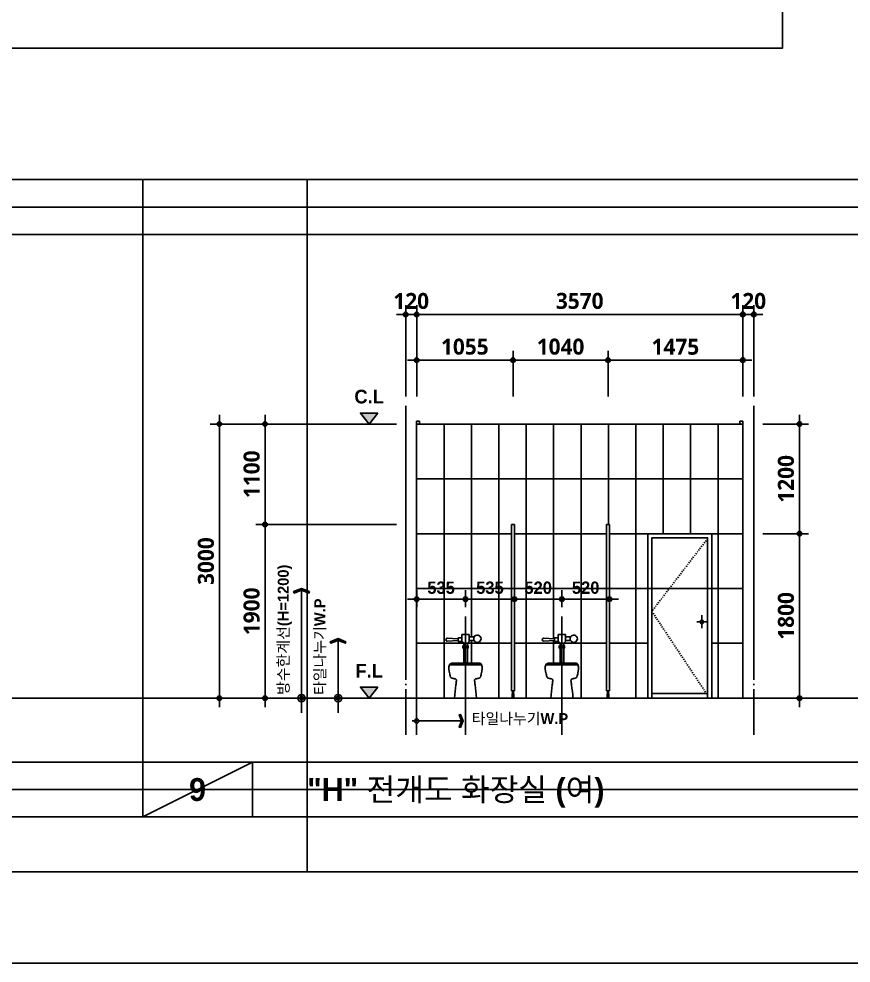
# Model space of a CAD drawing. Header units: millimetres. Extents: x 0 to 336000, y 0 to 30768.
# Drawn here: x 260838 to 269949, y 0 to 10334 of the extents above; entities that cross this region are included whole.
import ezdxf
from ezdxf.enums import TextEntityAlignment as Align

# ---------------------------------------------------------------- set-up
doc = ezdxf.new("R2010")
doc.units = ezdxf.units.MM
doc.header["$LTSCALE"] = 50
doc.linetypes.add('CEN', pattern=[62, 60, -1, 0, -1])
doc.linetypes.add('HID', pattern=[0.5, 0.25, -0.25])
doc.layers.get('Defpoints').update_dxf_attribs({"color": 153})
for name, color, linetype in [('A-ANNO-DIM', 4, 'Continuous'), ('A-ANNO-GRA1', 7, 'Continuous'), ('A-ANNO-SYMB', 7, 'Continuous'), ('A-ANNO-TEXT1', 7, 'Continuous'), ('A-CEN', 1, 'CEN'), ('A-FLOR-TOIL-ELE2', 4, 'Continuous'), ('A-FLOR-TOIL-TILE', 8, 'Continuous'), ('A-PS-HID', 5, 'HID'), ('A-SECT-DOOR', 8, 'Continuous'), ('A-ST-AXIS-DIM', 7, 'Continuous'), ('CEN', 1, 'Continuous'), ('DIM', 7, 'Continuous'), ('ELE2', 3, 'Continuous'), ('FUR', 4, 'Continuous'), ('HID', 7, 'HID')]:
    doc.layers.add(name, color=color, linetype=linetype)
doc.layers.add('G(그리드1)', color=185, linetype='Continuous', plot=False)
doc.layers.add('G(그리드2)', color=235, linetype='Continuous', plot=False)
doc.styles.add('2020음성 1차', font='나눔고딕Bold.ttf')
doc.styles.add('SH_진천_나눔', font='')
doc.styles.get("Standard").update_dxf_attribs({"font": 'arial.ttf'})
doc.styles.get('SH_진천_나눔').set_extended_font_data('NanumGothic', bold=True)
doc.dimstyles.new('SHP 50', dxfattribs={"dimscale": 50, "dimtxt": 3.5, "dimasz": 1, "dimexe": 2, "dimexo": 2, "dimgap": 1, "dimtad": 1, "dimdec": 0, "dimzin": 0, "dimdsep": 46, "dimtxsty": 'SH_진천_나눔', "dimblk": 'DIMDOT', "dimcen": 0.09, "dimclrd": 256, "dimclre": 256, "dimclrt": 3, "dimadec": 0, "dimazin": 1, "dimtfac": 1, "dimtdec": 0, "dimtix": 1, "dimtmove": 2, "dimatfit": 0, "dimldrblk": 'DIMDOT', "dimfxl": 1, "dimtolj": 1, "dimtzin": 0, "dimlwd": -1, "dimlwe": -1, "dimarcsym": 0})
doc.dimstyles.new('SHP 50내부', dxfattribs={"dimscale": 50, "dimtxt": 2.7, "dimasz": 1, "dimexe": 2, "dimexo": 2, "dimgap": 1, "dimtad": 1, "dimdec": 0, "dimzin": 0, "dimdsep": 46, "dimtxsty": '2020음성 1차', "dimblk": 'DIMDOT', "dimcen": 0.09, "dimclrd": 256, "dimclre": 256, "dimclrt": 3, "dimadec": 0, "dimazin": 1, "dimtfac": 1, "dimtdec": 0, "dimtix": 1, "dimtmove": 2, "dimatfit": 0, "dimldrblk": 'DIMDOT', "dimfxl": 1, "dimtolj": 1, "dimtzin": 0, "dimlwd": -1, "dimlwe": -1, "dimarcsym": 0})

# ---------------------------------------------------------------- blocks, each defined once
blk = doc.blocks.new('DIMDOT')
at = {"color": 0}
blk.add_line((-2, 0), (2, 0), dxfattribs=at)
for radius in [0.5, 0.25]:
    blk.add_circle((0, 0), radius, dxfattribs=at)
blk = doc.blocks.new('*D22672')
at = {"layer": 'A-ST-AXIS-DIM'}
for p, q in [((265073, 6200), (265073, 7200)), ((265193, 6200), (265193, 7200)), ((265023, 7100), (264973, 7100)), ((265193, 7100), (265073, 7100)), ((265243, 7100), (265293, 7100))]:
    blk.add_line(p, q, dxfattribs=at)
at = {"layer": 'Defpoints', "color": 0}
for p in [(265073, 7100), (265073, 6100), (265193, 6100)]:
    blk.add_point(p, dxfattribs=at)
at = {"layer": 'A-ST-AXIS-DIM', "linetype": 'ByBlock', "xscale": 50, "yscale": 50, "zscale": 50}
blk.add_blockref('DIMDOT', (265073, 7100), dxfattribs=at)
at = {"layer": 'A-ST-AXIS-DIM', "linetype": 'ByBlock', "xscale": 50, "yscale": 50, "zscale": 50, "rotation": 180}
blk.add_blockref('DIMDOT', (265193, 7100), dxfattribs=at)
at = {"layer": 'A-ST-AXIS-DIM', "color": 3, "insert": (265133, 7246), "char_height": 175, "attachment_point": 5, "style": 'SH_진천_나눔'}
blk.add_mtext('\\A1;120', dxfattribs=at)
blk = doc.blocks.new('*D22673')
at = {"layer": 'A-ST-AXIS-DIM'}
for p, q in [((265193, 6200), (265193, 7200)), ((268763, 6200), (268763, 7200)), ((265243, 7100), (268713, 7100))]:
    blk.add_line(p, q, dxfattribs=at)
at = {"layer": 'Defpoints', "color": 0}
for p in [(268763, 7100), (265193, 6100), (268763, 6100)]:
    blk.add_point(p, dxfattribs=at)
at = {"layer": 'A-ST-AXIS-DIM', "linetype": 'ByBlock', "xscale": 50, "yscale": 50, "zscale": 50, "rotation": 180}
blk.add_blockref('DIMDOT', (265193, 7100), dxfattribs=at)
at = {"layer": 'A-ST-AXIS-DIM', "linetype": 'ByBlock', "xscale": 50, "yscale": 50, "zscale": 50}
blk.add_blockref('DIMDOT', (268763, 7100), dxfattribs=at)
at = {"layer": 'A-ST-AXIS-DIM', "color": 3, "insert": (266978, 7247), "char_height": 175, "attachment_point": 5, "style": 'SH_진천_나눔'}
blk.add_mtext('\\A1;3570', dxfattribs=at)
blk = doc.blocks.new('*D22674')
at = {"layer": 'A-ST-AXIS-DIM'}
for p, q in [((268763, 6200), (268763, 7200)), ((268883, 6200), (268883, 7200)), ((268713, 7100), (268663, 7100)), ((268763, 7100), (268883, 7100)), ((268933, 7100), (268983, 7100))]:
    blk.add_line(p, q, dxfattribs=at)
at = {"layer": 'Defpoints', "color": 0}
for p in [(268883, 7100), (268763, 6100), (268883, 6100)]:
    blk.add_point(p, dxfattribs=at)
at = {"layer": 'A-ST-AXIS-DIM', "linetype": 'ByBlock', "xscale": 50, "yscale": 50, "zscale": 50}
blk.add_blockref('DIMDOT', (268763, 7100), dxfattribs=at)
at = {"layer": 'A-ST-AXIS-DIM', "linetype": 'ByBlock', "xscale": 50, "yscale": 50, "zscale": 50, "rotation": 180}
blk.add_blockref('DIMDOT', (268883, 7100), dxfattribs=at)
at = {"layer": 'A-ST-AXIS-DIM', "color": 3, "insert": (268823, 7246), "char_height": 175, "attachment_point": 5, "style": 'SH_진천_나눔'}
blk.add_mtext('\\A1;120', dxfattribs=at)
blk = doc.blocks.new('*D22675')
at = {"layer": 'A-ST-AXIS-DIM'}
for p, q in [((264973, 5900), (262933, 5900)), ((263033, 5850), (263033, 2950)), ((264973, 2900), (262933, 2900))]:
    blk.add_line(p, q, dxfattribs=at)
at = {"layer": 'Defpoints', "color": 0}
for p in [(265073, 5900), (263033, 2900), (265073, 2900)]:
    blk.add_point(p, dxfattribs=at)
at = {"layer": 'A-ST-AXIS-DIM', "linetype": 'ByBlock', "xscale": 50, "yscale": 50, "zscale": 50}
for p, rotation in [((263033, 5900), 90), ((263033, 2900), 270)]:
    blk.add_blockref('DIMDOT', p, dxfattribs=dict(at, rotation=rotation))
at = {"layer": 'A-ST-AXIS-DIM', "color": 3, "insert": (262886, 4400), "char_height": 175, "attachment_point": 5, "rotation": 90, "style": 'SH_진천_나눔'}
blk.add_mtext('\\A1;3000', dxfattribs=at)
blk = doc.blocks.new('*D22676')
at = {"layer": 'A-ST-AXIS-DIM'}
for p, q in [((264973, 5900), (263433, 5900)), ((263533, 4850), (263533, 5850)), ((264973, 4800), (263433, 4800))]:
    blk.add_line(p, q, dxfattribs=at)
at = {"layer": 'Defpoints', "color": 0}
for p in [(263533, 5900), (265073, 5900), (265073, 4800)]:
    blk.add_point(p, dxfattribs=at)
at = {"layer": 'A-ST-AXIS-DIM', "linetype": 'ByBlock', "xscale": 50, "yscale": 50, "zscale": 50}
for p, rotation in [((263533, 5900), 90), ((263533, 4800), 270)]:
    blk.add_blockref('DIMDOT', p, dxfattribs=dict(at, rotation=rotation))
at = {"layer": 'A-ST-AXIS-DIM', "color": 3, "insert": (263387, 5350), "char_height": 175, "attachment_point": 5, "rotation": 90, "style": 'SH_진천_나눔'}
blk.add_mtext('\\A1;1100', dxfattribs=at)
blk = doc.blocks.new('*D22677')
at = {"layer": 'A-ST-AXIS-DIM'}
for p, q in [((264973, 4800), (263433, 4800)), ((263533, 4750), (263533, 2950)), ((264973, 2900), (263433, 2900))]:
    blk.add_line(p, q, dxfattribs=at)
at = {"layer": 'Defpoints', "color": 0}
for p in [(265073, 4800), (263533, 2900), (265073, 2900)]:
    blk.add_point(p, dxfattribs=at)
at = {"layer": 'A-ST-AXIS-DIM', "linetype": 'ByBlock', "xscale": 50, "yscale": 50, "zscale": 50}
for p, rotation in [((263533, 4800), 90), ((263533, 2900), 270)]:
    blk.add_blockref('DIMDOT', p, dxfattribs=dict(at, rotation=rotation))
at = {"layer": 'A-ST-AXIS-DIM', "color": 3, "insert": (263386, 3850), "char_height": 175, "attachment_point": 5, "rotation": 90, "style": 'SH_진천_나눔'}
blk.add_mtext('\\A1;1900', dxfattribs=at)
blk = doc.blocks.new('*D22678')
at = {"layer": 'A-ST-AXIS-DIM'}
for p, q in [((268983, 4700), (269483, 4700)), ((269383, 2950), (269383, 4650)), ((268983, 2900), (269483, 2900))]:
    blk.add_line(p, q, dxfattribs=at)
at = {"layer": 'Defpoints', "color": 0}
for p in [(268883, 4700), (269383, 4700), (268883, 2900)]:
    blk.add_point(p, dxfattribs=at)
at = {"layer": 'A-ST-AXIS-DIM', "linetype": 'ByBlock', "xscale": 50, "yscale": 50, "zscale": 50}
for p, rotation in [((269383, 4700), 90), ((269383, 2900), 270)]:
    blk.add_blockref('DIMDOT', p, dxfattribs=dict(at, rotation=rotation))
at = {"layer": 'A-ST-AXIS-DIM', "color": 3, "insert": (269236, 3800), "char_height": 175, "attachment_point": 5, "rotation": 90, "style": 'SH_진천_나눔'}
blk.add_mtext('\\A1;1800', dxfattribs=at)
blk = doc.blocks.new('*D22679')
at = {"layer": 'A-ST-AXIS-DIM'}
for p, q in [((268983, 5900), (269483, 5900)), ((269383, 5850), (269383, 4750)), ((268983, 4700), (269483, 4700))]:
    blk.add_line(p, q, dxfattribs=at)
at = {"layer": 'Defpoints', "color": 0}
for p in [(268883, 5900), (268883, 4700), (269383, 4700)]:
    blk.add_point(p, dxfattribs=at)
at = {"layer": 'A-ST-AXIS-DIM', "linetype": 'ByBlock', "xscale": 50, "yscale": 50, "zscale": 50}
for p, rotation in [((269383, 5900), 90), ((269383, 4700), 270)]:
    blk.add_blockref('DIMDOT', p, dxfattribs=dict(at, rotation=rotation))
at = {"layer": 'A-ST-AXIS-DIM', "color": 3, "insert": (269236, 5300), "char_height": 175, "attachment_point": 5, "rotation": 90, "style": 'SH_진천_나눔'}
blk.add_mtext('\\A1;1200', dxfattribs=at)
blk = doc.blocks.new('*D22680')
at = {"layer": 'A-ST-AXIS-DIM'}
for p, q in [((265193, 6200), (265193, 6700)), ((266248, 6200), (266248, 6700)), ((266198, 6600), (265243, 6600))]:
    blk.add_line(p, q, dxfattribs=at)
at = {"layer": 'Defpoints', "color": 0}
for p in [(265193, 6600), (265193, 6100), (266248, 6100)]:
    blk.add_point(p, dxfattribs=at)
at = {"layer": 'A-ST-AXIS-DIM', "linetype": 'ByBlock', "xscale": 50, "yscale": 50, "zscale": 50, "rotation": 180}
blk.add_blockref('DIMDOT', (265193, 6600), dxfattribs=at)
at = {"layer": 'A-ST-AXIS-DIM', "linetype": 'ByBlock', "xscale": 50, "yscale": 50, "zscale": 50}
blk.add_blockref('DIMDOT', (266248, 6600), dxfattribs=at)
at = {"layer": 'A-ST-AXIS-DIM', "color": 3, "insert": (265720, 6746), "char_height": 175, "attachment_point": 5, "style": 'SH_진천_나눔'}
blk.add_mtext('\\A1;1055', dxfattribs=at)
blk = doc.blocks.new('*D22681')
at = {"layer": 'A-ST-AXIS-DIM'}
for p, q in [((267288, 6200), (267288, 6700)), ((268763, 6200), (268763, 6700)), ((268713, 6600), (267338, 6600))]:
    blk.add_line(p, q, dxfattribs=at)
at = {"layer": 'Defpoints', "color": 0}
for p in [(267288, 6600), (267288, 6100), (268763, 6100)]:
    blk.add_point(p, dxfattribs=at)
at = {"layer": 'A-ST-AXIS-DIM', "linetype": 'ByBlock', "xscale": 50, "yscale": 50, "zscale": 50, "rotation": 180}
blk.add_blockref('DIMDOT', (267288, 6600), dxfattribs=at)
at = {"layer": 'A-ST-AXIS-DIM', "linetype": 'ByBlock', "xscale": 50, "yscale": 50, "zscale": 50}
blk.add_blockref('DIMDOT', (268763, 6600), dxfattribs=at)
at = {"layer": 'A-ST-AXIS-DIM', "color": 3, "insert": (268025, 6745), "char_height": 175, "attachment_point": 5, "style": 'SH_진천_나눔'}
blk.add_mtext('\\A1;1475', dxfattribs=at)
blk = doc.blocks.new('ARROWX')
blk.add_lwpolyline([(-0.2, -0.5), (-0.293, -0.463), (-0.108, 0), (-0.293, 0.463), (-0.2, 0.5), (0, 0)], close=True)
for points in [[(-0.2, 0.5), (-0.293, 0.463), (0, 0), (-0.108, 0)], [(0, 0), (-0.108, 0), (-0.2, -0.5), (-0.293, -0.463)]]:
    blk.add_solid(points)
blk = doc.blocks.new('Z_DOT')
at = {"layer": 'DIM', "color": 0}
for p, q in [((0, -3), (0, 3)), ((-3, 0), (3, 0))]:
    blk.add_line(p, q, dxfattribs=at)
for radius in [0.75, 0.375]:
    blk.add_circle((0, 0), radius, dxfattribs=at)
blk = doc.blocks.new('*D22682')
at = {"layer": 'A-ST-AXIS-DIM'}
for p, q in [((266248, 6200), (266248, 6700)), ((267288, 6200), (267288, 6700)), ((266298, 6600), (267238, 6600))]:
    blk.add_line(p, q, dxfattribs=at)
at = {"layer": 'Defpoints', "color": 0}
for p in [(267288, 6600), (266248, 6100), (267288, 6100)]:
    blk.add_point(p, dxfattribs=at)
at = {"layer": 'A-ST-AXIS-DIM', "linetype": 'ByBlock', "xscale": 50, "yscale": 50, "zscale": 50, "rotation": 180}
blk.add_blockref('DIMDOT', (266248, 6600), dxfattribs=at)
at = {"layer": 'A-ST-AXIS-DIM', "linetype": 'ByBlock', "xscale": 50, "yscale": 50, "zscale": 50}
blk.add_blockref('DIMDOT', (267288, 6600), dxfattribs=at)
at = {"layer": 'A-ST-AXIS-DIM', "color": 3, "insert": (266768, 6746), "char_height": 175, "attachment_point": 5, "style": 'SH_진천_나눔'}
blk.add_mtext('\\A1;1040', dxfattribs=at)
blk = doc.blocks.new('_CIDOTB')
at = {"color": 0, "linetype": 'ByBlock'}
blk.add_line((2, 0), (-1, 0), dxfattribs=at)
blk.add_circle((0, 0), 0.5, dxfattribs=at)
blk = doc.blocks.new('*D22683')
at = {"layer": 'A-ANNO-DIM'}
for p, q in [((265193, 3895), (265193, 4083)), ((265728, 3895), (265728, 4083)), ((265243, 3983), (265678, 3983))]:
    blk.add_line(p, q, dxfattribs=at)
at = {"layer": 'Defpoints', "color": 0}
for p in [(265728, 3983), (265193, 3795), (265728, 3795)]:
    blk.add_point(p, dxfattribs=at)
at = {"layer": 'A-ANNO-DIM', "linetype": 'ByBlock', "xscale": 50, "yscale": 50, "zscale": 50, "rotation": 180}
blk.add_blockref('DIMDOT', (265193, 3983), dxfattribs=at)
at = {"layer": 'A-ANNO-DIM', "linetype": 'ByBlock', "xscale": 50, "yscale": 50, "zscale": 50}
blk.add_blockref('DIMDOT', (265728, 3983), dxfattribs=at)
at = {"layer": 'A-ANNO-DIM', "color": 3, "insert": (265460, 4108), "char_height": 135, "attachment_point": 5, "style": '2020음성 1차'}
blk.add_mtext('\\A1;535', dxfattribs=at)
blk = doc.blocks.new('*D22684')
at = {"layer": 'A-ANNO-DIM'}
for p, q in [((265728, 3895), (265728, 4083)), ((266263, 3895), (266263, 4083)), ((266213, 3983), (265778, 3983))]:
    blk.add_line(p, q, dxfattribs=at)
at = {"layer": 'Defpoints', "color": 0}
for p in [(265728, 3983), (265728, 3795), (266263, 3795)]:
    blk.add_point(p, dxfattribs=at)
at = {"layer": 'A-ANNO-DIM', "linetype": 'ByBlock', "xscale": 50, "yscale": 50, "zscale": 50, "rotation": 180}
blk.add_blockref('DIMDOT', (265728, 3983), dxfattribs=at)
at = {"layer": 'A-ANNO-DIM', "linetype": 'ByBlock', "xscale": 50, "yscale": 50, "zscale": 50}
blk.add_blockref('DIMDOT', (266263, 3983), dxfattribs=at)
at = {"layer": 'A-ANNO-DIM', "color": 3, "insert": (265995, 4108), "char_height": 135, "attachment_point": 5, "style": '2020음성 1차'}
blk.add_mtext('\\A1;535', dxfattribs=at)
blk = doc.blocks.new('*D22685')
at = {"layer": 'A-ANNO-DIM'}
for p, q in [((266263, 3895), (266263, 4083)), ((266783, 3895), (266783, 4083)), ((266313, 3983), (266733, 3983))]:
    blk.add_line(p, q, dxfattribs=at)
at = {"layer": 'Defpoints', "color": 0}
for p in [(266783, 3983), (266263, 3795), (266783, 3795)]:
    blk.add_point(p, dxfattribs=at)
at = {"layer": 'A-ANNO-DIM', "linetype": 'ByBlock', "xscale": 50, "yscale": 50, "zscale": 50, "rotation": 180}
blk.add_blockref('DIMDOT', (266263, 3983), dxfattribs=at)
at = {"layer": 'A-ANNO-DIM', "linetype": 'ByBlock', "xscale": 50, "yscale": 50, "zscale": 50}
blk.add_blockref('DIMDOT', (266783, 3983), dxfattribs=at)
at = {"layer": 'A-ANNO-DIM', "color": 3, "insert": (266523, 4108), "char_height": 135, "attachment_point": 5, "style": '2020음성 1차'}
blk.add_mtext('\\A1;520', dxfattribs=at)
blk = doc.blocks.new('*D22686')
at = {"layer": 'A-ANNO-DIM'}
for p, q in [((266783, 3895), (266783, 4083)), ((267303, 3895), (267303, 4083)), ((267253, 3983), (266833, 3983))]:
    blk.add_line(p, q, dxfattribs=at)
at = {"layer": 'Defpoints', "color": 0}
for p in [(266783, 3983), (266783, 3795), (267303, 3795)]:
    blk.add_point(p, dxfattribs=at)
at = {"layer": 'A-ANNO-DIM', "linetype": 'ByBlock', "xscale": 50, "yscale": 50, "zscale": 50, "rotation": 180}
blk.add_blockref('DIMDOT', (266783, 3983), dxfattribs=at)
at = {"layer": 'A-ANNO-DIM', "linetype": 'ByBlock', "xscale": 50, "yscale": 50, "zscale": 50}
blk.add_blockref('DIMDOT', (267303, 3983), dxfattribs=at)
at = {"layer": 'A-ANNO-DIM', "color": 3, "insert": (267043, 4108), "char_height": 135, "attachment_point": 5, "style": '2020음성 1차'}
blk.add_mtext('\\A1;520', dxfattribs=at)

msp = doc.modelspace()

# ---------------------------------------------------------------- hatches: boundary and pattern name
at = {"layer": 'A-ANNO-SYMB', "transparency": 33554687}
h = msp.add_hatch(color=256, dxfattribs=at)
h.dxf.hatch_style = 1
h.paths.add_polyline_path([(264768.1, 6020.5), (264577.1, 6020.5), (264672.6, 5900)])
h = msp.add_hatch(color=256, dxfattribs=at)
h.dxf.hatch_style = 1
h.paths.add_polyline_path([(264768.1, 3020.5), (264577.1, 3020.5), (264672.6, 2900)])

# ---------------------------------------------------------------- linework, layer by layer
at = {"layer": 'A-ANNO-GRA1'}
for p, q in [((287900, 8575), (253625.2, 8575)), ((262193.9, 8575), (262193.9, 1600)), ((287900, 7975), (253625.2, 7975)), ((287900, 2200), (253625.2, 2200)), ((263393.9, 2200), (263393.9, 1600))]:
    msp.add_line(p, q, dxfattribs=at)
msp.add_lwpolyline([(253625.2, 27100), (253625.2, 1600), (287900, 1600), (287900, 27100)], close=True, dxfattribs=at)
at = {"layer": 'A-ANNO-SYMB'}
for p, q in [((263932.6, 4081.4), (263932.6, 3001.4)), ((264332.6, 3525.4), (264332.6, 3062)), ((265678.7, 2650), (265292.6, 2650))]:
    msp.add_line(p, q, dxfattribs=at)
at = {"layer": 'A-ANNO-SYMB', "transparency": 33554687}
for points in [[(264768.1, 6020.5), (264577.1, 6020.5), (264672.6, 5900)], [(264768.1, 3020.5), (264577.1, 3020.5), (264672.6, 2900)]]:
    msp.add_lwpolyline(points, close=True, dxfattribs=at)
at = {"layer": 'A-CEN'}
for p, q in [((265072.6, 6100), (265072.6, 2500)), ((268882.6, 6100), (268882.6, 2500)), ((268385, 3735), (268260.1, 3735)), ((268314.9, 3809.4), (268314.9, 3664.7))]:
    msp.add_line(p, q, dxfattribs=at)
at = {"layer": 'A-FLOR-TOIL-ELE2'}
for p, q in [((265647.6, 3530), (265647.6, 3550)), ((265687.6, 3560), (265687.6, 3520)), ((265767.6, 3530), (265767.6, 3570)), ((266702.6, 3530), (266702.6, 3550)), ((266742.6, 3560), (266742.6, 3520)), ((266822.6, 3530), (266822.6, 3570)), ((265707.6, 3500), (265747.6, 3500)), ((265707.6, 3470), (265747.6, 3470)), ((265747.6, 3450), (265707.6, 3450)), ((266762.6, 3500), (266802.6, 3500)), ((266762.6, 3470), (266802.6, 3470)), ((266802.6, 3450), (266762.6, 3450)), ((265552.6, 3265), (265902.6, 3265)), ((266607.6, 3265), (266957.6, 3265))]:
    msp.add_line(p, q, dxfattribs=at)
for points in [[(265849.1, 2900, 0.0180129), (265833, 3044, -0.0149456), (265827.6, 3090, -0.0218705), (265827.4, 3095.3, -0.0250611), (265827.6, 3100, -0.1729889), (265829.9, 3105, -0.1014298), (265837.6, 3110, -0.0753342), (265847.3, 3112.3, 0.0479594), (265862.6, 3115, 0.0271373), (265883.9, 3122.2, 0.1327098), (265887.6, 3125, 0.0854027), (265890.2, 3129.9, 0.018228), (265897.6, 3155, 0.0075446), (265903.3, 3179.1, 0.0087983), (265907.6, 3200, 0.0459014), (265910.5, 3231.9, 0.0632361), (265907.6, 3255, 0.0528089), (265904.2, 3264, 0.284079), (265902.6, 3265), (265902.5, 3270.9), (265883.2, 3282.4), (265747.6, 3284.9), (265747.6, 3450), (265757.6, 3450), (265757.6, 3470), (265747.6, 3470), (265747.6, 3500), (265767.6, 3520), (265767.6, 3530), (265822.9, 3530, 3.7320508), (265822.9, 3570), (265767.6, 3570), (265767.6, 3595), (265687.6, 3595), (265687.6, 3560), (265647.6, 3560), (265647.6, 3550), (265527.6, 3555, 1.0425343), (265527.6, 3525), (265647.6, 3530), (265647.6, 3520), (265687.6, 3520), (265707.6, 3500), (265707.6, 3470), (265697.6, 3470), (265697.6, 3450), (265707.6, 3450), (265707.6, 3284.9), (265577.2, 3282.4), (265555.4, 3270.9), (265552.6, 3265, 0.284079), (265551, 3264, 0.0528089), (265547.6, 3255, 0.0632361), (265544.7, 3231.9, 0.0459014), (265547.6, 3200, 0.0087983), (265551.8, 3179.1, 0.0075446), (265557.6, 3155, 0.018228), (265564.9, 3129.9, 0.0854027), (265567.6, 3125, 0.1327098), (265571.3, 3122.2, 0.0271373), (265592.6, 3115, 0.0479594), (265607.9, 3112.3, -0.0753342), (265617.6, 3110, -0.1014298), (265625.2, 3105, -0.1729889), (265627.6, 3100, -0.0250611), (265627.8, 3095.3, -0.0218705), (265627.6, 3090, -0.0149456), (265622.2, 3044, 0.0180129), (265606.1, 2900)], [(266904.1, 2900, 0.0180129), (266888, 3044, -0.0149456), (266882.6, 3090, -0.0218705), (266882.4, 3095.3, -0.0250611), (266882.6, 3100, -0.1729889), (266884.9, 3105, -0.1014298), (266892.6, 3110, -0.0753342), (266902.3, 3112.3, 0.0479594), (266917.6, 3115, 0.0271373), (266938.9, 3122.2, 0.1327098), (266942.6, 3125, 0.0854027), (266945.2, 3129.9, 0.018228), (266952.6, 3155, 0.0075446), (266958.3, 3179.1, 0.0087983), (266962.6, 3200, 0.0459014), (266965.5, 3231.9, 0.0632361), (266962.6, 3255, 0.0528089), (266959.2, 3264, 0.284079), (266957.6, 3265), (266957.5, 3270.9), (266938.2, 3282.4), (266802.6, 3284.9), (266802.6, 3450), (266812.6, 3450), (266812.6, 3470), (266802.6, 3470), (266802.6, 3500), (266822.6, 3520), (266822.6, 3530), (266877.9, 3530, 3.7320508), (266877.9, 3570), (266822.6, 3570), (266822.6, 3595), (266742.6, 3595), (266742.6, 3560), (266702.6, 3560), (266702.6, 3550), (266582.6, 3555, 1.0425343), (266582.6, 3525), (266702.6, 3530), (266702.6, 3520), (266742.6, 3520), (266762.6, 3500), (266762.6, 3470), (266752.6, 3470), (266752.6, 3450), (266762.6, 3450), (266762.6, 3284.9), (266632.2, 3282.4), (266610.4, 3270.9), (266607.6, 3265, 0.284079), (266606, 3264, 0.0528089), (266602.6, 3255, 0.0632361), (266599.7, 3231.9, 0.0459014), (266602.6, 3200, 0.0087983), (266606.8, 3179.1, 0.0075446), (266612.6, 3155, 0.018228), (266619.9, 3129.9, 0.0854027), (266622.6, 3125, 0.1327098), (266626.3, 3122.2, 0.0271373), (266647.6, 3115, 0.0479594), (266662.9, 3112.3, -0.0753342), (266672.6, 3110, -0.1014298), (266680.2, 3105, -0.1729889), (266682.6, 3100, -0.0250611), (266682.8, 3095.3, -0.0218705), (266682.6, 3090, -0.0149456), (266677.2, 3044, 0.0180129), (266661.1, 2900)]]:
    msp.add_lwpolyline(points, format="xyb", close=True, dxfattribs=at)
for points in [[(265902.5, 3270.9), (265555.4, 3270.9)], [(265707.6, 3284.9), (265729, 3285.3), (265747.6, 3284.9)], [(266957.5, 3270.9), (266610.4, 3270.9)], [(266762.6, 3284.9), (266784, 3285.3), (266802.6, 3284.9)]]:
    msp.add_lwpolyline(points, dxfattribs=at)
for centre in [(265857.6, 3550), (266912.6, 3550)]:
    msp.add_arc(centre, 40, 150, 210, dxfattribs=at)
at = {"layer": 'A-FLOR-TOIL-TILE'}
for p, q in [((268762.6, 5900), (265192.6, 5900)), ((265492.6, 2900), (265492.6, 5900)), ((265792.6, 3570), (265792.6, 5900)), ((266092.6, 2900), (266092.6, 5900)), ((266392.6, 2900), (266392.6, 5900)), ((266692.6, 3550.4), (266692.6, 5900)), ((266992.6, 2900), (266992.6, 5900)), ((267292.6, 4800), (267292.6, 5900)), ((267592.6, 2900), (267592.6, 5900)), ((267892.6, 4700), (267892.6, 5900)), ((268192.6, 4700), (268192.6, 5900)), ((268492.6, 2900), (268492.6, 5900)), ((268762.6, 5300), (265192.6, 5300)), ((266232.6, 4700), (265192.6, 4700)), ((267272.6, 4700), (266262.6, 4700)), ((268762.6, 4700), (267302.6, 4700)), ((268762.6, 4100), (265192.6, 4100)), ((265792.6, 3284.1), (265792.6, 3530)), ((266692.6, 3283.6), (266692.6, 3529.6)), ((266232.6, 3500), (265192.6, 3500)), ((267272.6, 3500), (266262.6, 3500)), ((267722.6, 3500), (267302.6, 3500)), ((268762.6, 3500), (268422.6, 3500))]:
    msp.add_line(p, q, dxfattribs=at)
at = {"layer": 'A-PS-HID'}
msp.add_lwpolyline([(268377.6, 4645), (267767.6, 3850), (268372.6, 2940)], dxfattribs=at)
at = {"layer": 'A-SECT-DOOR'}
for points in [[(268377.6, 3850), (268377.6, 4655), (267767.6, 4655), (267767.6, 4645), (267767.6, 3735), (267767.6, 2950), (267767.6, 2900), (267722.6, 2900), (267722.6, 4700), (268422.6, 4700), (268422.6, 2900), (268377.6, 2900), (268377.6, 2950)], [(268377.6, 2950), (268377.6, 2900), (267767.6, 2900), (267767.6, 2950), (267782.4, 2950)]]:
    msp.add_lwpolyline(points, close=True, dxfattribs=at)
msp.add_circle((268314.9, 3735), 20, dxfattribs=at)
at = {"layer": 'CEN'}
for p, q in [((265727.6, 3795), (265727.6, 2500)), ((266782.6, 3795), (266782.6, 2500)), ((265192.6, 2900), (265192.6, 2500))]:
    msp.add_line(p, q, dxfattribs=at)
at = {"layer": 'Defpoints'}
for points in [[(294000, 0), (294000, 29700), (252000, 29700), (252000, 0)], [(253025.2, 28700), (288500, 28700), (288500, 1000), (253025.2, 1000)]]:
    msp.add_lwpolyline(points, close=True, dxfattribs=at)
at = {"layer": 'ELE2'}
msp.add_lwpolyline([(268762.6, 5900), (268762.6, 5930), (268732.6, 5930), (268732.6, 5900), (265222.6, 5900), (265222.6, 5930), (265192.6, 5930), (265192.6, 5900), (265192.6, 2900), (268762.6, 2900)], close=True, dxfattribs=at)
at = {"layer": 'FUR'}
for p, q in [((266262.6, 4800), (266232.6, 4800)), ((266232.6, 4800), (266232.6, 2980)), ((266262.6, 2980), (266262.6, 4800)), ((267302.6, 4800), (267272.6, 4800)), ((267272.6, 4800), (267272.6, 2980)), ((267302.6, 2980), (267302.6, 4800)), ((266262.6, 2980), (266232.6, 2980)), ((267302.6, 2980), (267272.6, 2980))]:
    msp.add_line(p, q, dxfattribs=at)
for points in [[(266247.6, 2900), (266257.6, 2900), (266257.6, 2945, 0.4142136), (266252.6, 2950), (266242.6, 2950, 0.4142136), (266237.6, 2945), (266237.6, 2900)], [(267287.6, 2900), (267297.6, 2900), (267297.6, 2945, 0.4142136), (267292.6, 2950), (267282.6, 2950, 0.4142136), (267277.6, 2945), (267277.6, 2900)]]:
    msp.add_lwpolyline(points, format="xyb", close=True, dxfattribs=at)
for points in [[(266242.6, 2950), (266252.6, 2950), (266252.6, 2980), (266242.6, 2980)], [(267282.6, 2950), (267292.6, 2950), (267292.6, 2980), (267282.6, 2980)]]:
    msp.add_lwpolyline(points, close=True, dxfattribs=at)
at = {"layer": 'G(그리드1)'}
msp.add_line((288500, 2900), (253025.2, 2900), dxfattribs=at)
msp.add_lwpolyline([(255496.9, 25662.5), (269196.9, 25662.5), (269196.9, 10012.5), (255496.9, 10012.5)], close=True, dxfattribs=at)
at = {"layer": 'G(그리드2)'}
for p, q in [((263993.9, 8575), (263993.9, 1000)), ((288500, 8275), (253025.2, 8275)), ((262193.9, 1600), (263393.9, 2200)), ((288500, 1900), (253025.2, 1900))]:
    msp.add_line(p, q, dxfattribs=at)
at = {"layer": 'HID'}
msp.add_line((265192.6, 4100), (268762.6, 4100), dxfattribs=at)

# ---------------------------------------------------------------- block references
at = {"layer": 'A-ANNO-SYMB'}
for name, p, xscale, yscale, zscale, rotation in [('ARROWX', (263932.6, 4100), 172.7999999999884, 172.7999999999884, 172.7999999999884, 90), ('ARROWX', (264332.6, 3551.2), 172.7999999999884, 172.7999999999884, 172.7999999999884, 90), ('Z_DOT', (263932.6, 2900), 54, 54, 54, 270), ('Z_DOT', (264332.6, 2900), 54, 54, 54, 270)]:
    msp.add_blockref(name, p, dxfattribs=dict(at, xscale=xscale, yscale=yscale, zscale=zscale, rotation=rotation))
for name, p, xscale, yscale, zscale in [('ARROWX', (265700.2, 2650), 144, 144, 144), ('_CIDOTB', (265192.6, 2650), 50, 50, 50)]:
    msp.add_blockref(name, p, dxfattribs=dict(at, xscale=xscale, yscale=yscale, zscale=zscale))

# ---------------------------------------------------------------- texts
at = {"insert": (263993.9, 1775), "char_height": 2.5, "width": 17.525, "attachment_point": 1}
msp.add_mtext('화장실 (여)', dxfattribs=at)
at = {"layer": 'A-ANNO-TEXT1', "style": '2020음성 1차'}
for s, height, p in [('C.L', 150, (264672.6, 6200.5)), ('F.L', 150, (264672.6, 3200.5)), ('9', 250, (262793.9, 1900))]:
    msp.add_text(s, height=height, dxfattribs=at).set_placement(p, align=Align.MIDDLE_CENTER)
for s, p in [('방수한계선(H=1200)', (263792.4, 2934.9)), ('타일나누기W.P', (264192.4, 2934.9))]:
    msp.add_text(s, height=120, rotation=90, dxfattribs=at).set_placement(p)
for s, height, p in [('타일나누기W.P', 120, (265795.5, 2676.4)), ('"H" 전개도 화장실 (여)', 250, (263993.9, 1900))]:
    msp.add_text(s, height=height, dxfattribs=at).set_placement(p, align=Align.MIDDLE_LEFT)

# ---------------------------------------------------------------- dimensions: what is measured, and where the dimension line sits
at = {"layer": 'A-ANNO-DIM'}
dim = msp.add_linear_dim(base=(265727.6, 3983.2), p1=(265192.6, 3795), p2=(265727.6, 3795), dimstyle='SHP 50내부', override={"dimtxsty": '2020음성 1차', "dimldrblk": 'DIMDOT'}, dxfattribs=at)
dim.commit()
dim.dimension.update_dxf_attribs({"geometry": '*D22683', "text_midpoint": (265460.1, 4107.7)})
for base, p1, p2, angle, picture, middle in [((265727.6, 3983.2), (266262.6, 3795), (265727.6, 3795), 180, '*D22684', (265995.1, 4107.7)), ((266782.6, 3983.2), (266262.6, 3795), (266782.6, 3795), 0, '*D22685', (266522.6, 4107.6)), ((266782.6, 3983.2), (267302.6, 3795), (266782.6, 3795), 180, '*D22686', (267042.6, 4107.6))]:
    dim = msp.add_linear_dim(base=base, p1=p1, p2=p2, angle=angle, dimstyle='SHP 50내부', override={"dimtxsty": '2020음성 1차', "dimldrblk": 'DIMDOT'}, dxfattribs=at)
    dim.commit()
    dim.dimension.update_dxf_attribs({"geometry": picture, "text_midpoint": middle})
at = {"layer": 'A-ST-AXIS-DIM'}
for base, p1, p2, picture, middle in [((265072.6, 7100), (265192.6, 6100), (265072.6, 6100), '*D22672', (265132.6, 7246.2)), ((265192.6, 6600), (266247.6, 6100), (265192.6, 6100), '*D22680', (265720.1, 6746.2)), ((267287.6, 6600), (268762.6, 6100), (267287.6, 6100), '*D22681', (268025.1, 6745.5))]:
    dim = msp.add_linear_dim(base=base, p1=p1, p2=p2, dimstyle='SHP 50', override={"dimtxsty": 'SH_진천_나눔', "dimldrblk": 'DIMDOT'}, dxfattribs=at)
    dim.commit()
    dim.dimension.update_dxf_attribs({"geometry": picture, "text_midpoint": middle})
for base, p1, p2, angle, picture, middle in [((268762.6, 7100), (265192.6, 6100), (268762.6, 6100), 180, '*D22673', (266977.6, 7246.6)), ((268882.6, 7100), (268762.6, 6100), (268882.6, 6100), 180, '*D22674', (268822.6, 7246.2)), ((267287.6, 6600), (266247.6, 6100), (267287.6, 6100), 180, '*D22682', (266767.6, 6746)), ((263032.6, 2900), (265072.6, 5900), (265072.6, 2900), 270, '*D22675', (262886, 4400)), ((263532.6, 5900), (265072.6, 4800), (265072.6, 5900), 90, '*D22676', (263386.6, 5350)), ((269382.6, 4700), (268882.6, 5900), (268882.6, 4700), 270, '*D22679', (269236.4, 5300)), ((263532.6, 2900), (265072.6, 4800), (265072.6, 2900), 270, '*D22677', (263386, 3850)), ((269382.6, 4700), (268882.6, 2900), (268882.6, 4700), 90, '*D22678', (269236, 3800))]:
    dim = msp.add_linear_dim(base=base, p1=p1, p2=p2, angle=angle, dimstyle='SHP 50', override={"dimtxsty": 'SH_진천_나눔', "dimldrblk": 'DIMDOT'}, dxfattribs=at)
    dim.commit()
    dim.dimension.update_dxf_attribs({"geometry": picture, "text_midpoint": middle})

doc.saveas('drawing.dxf')
